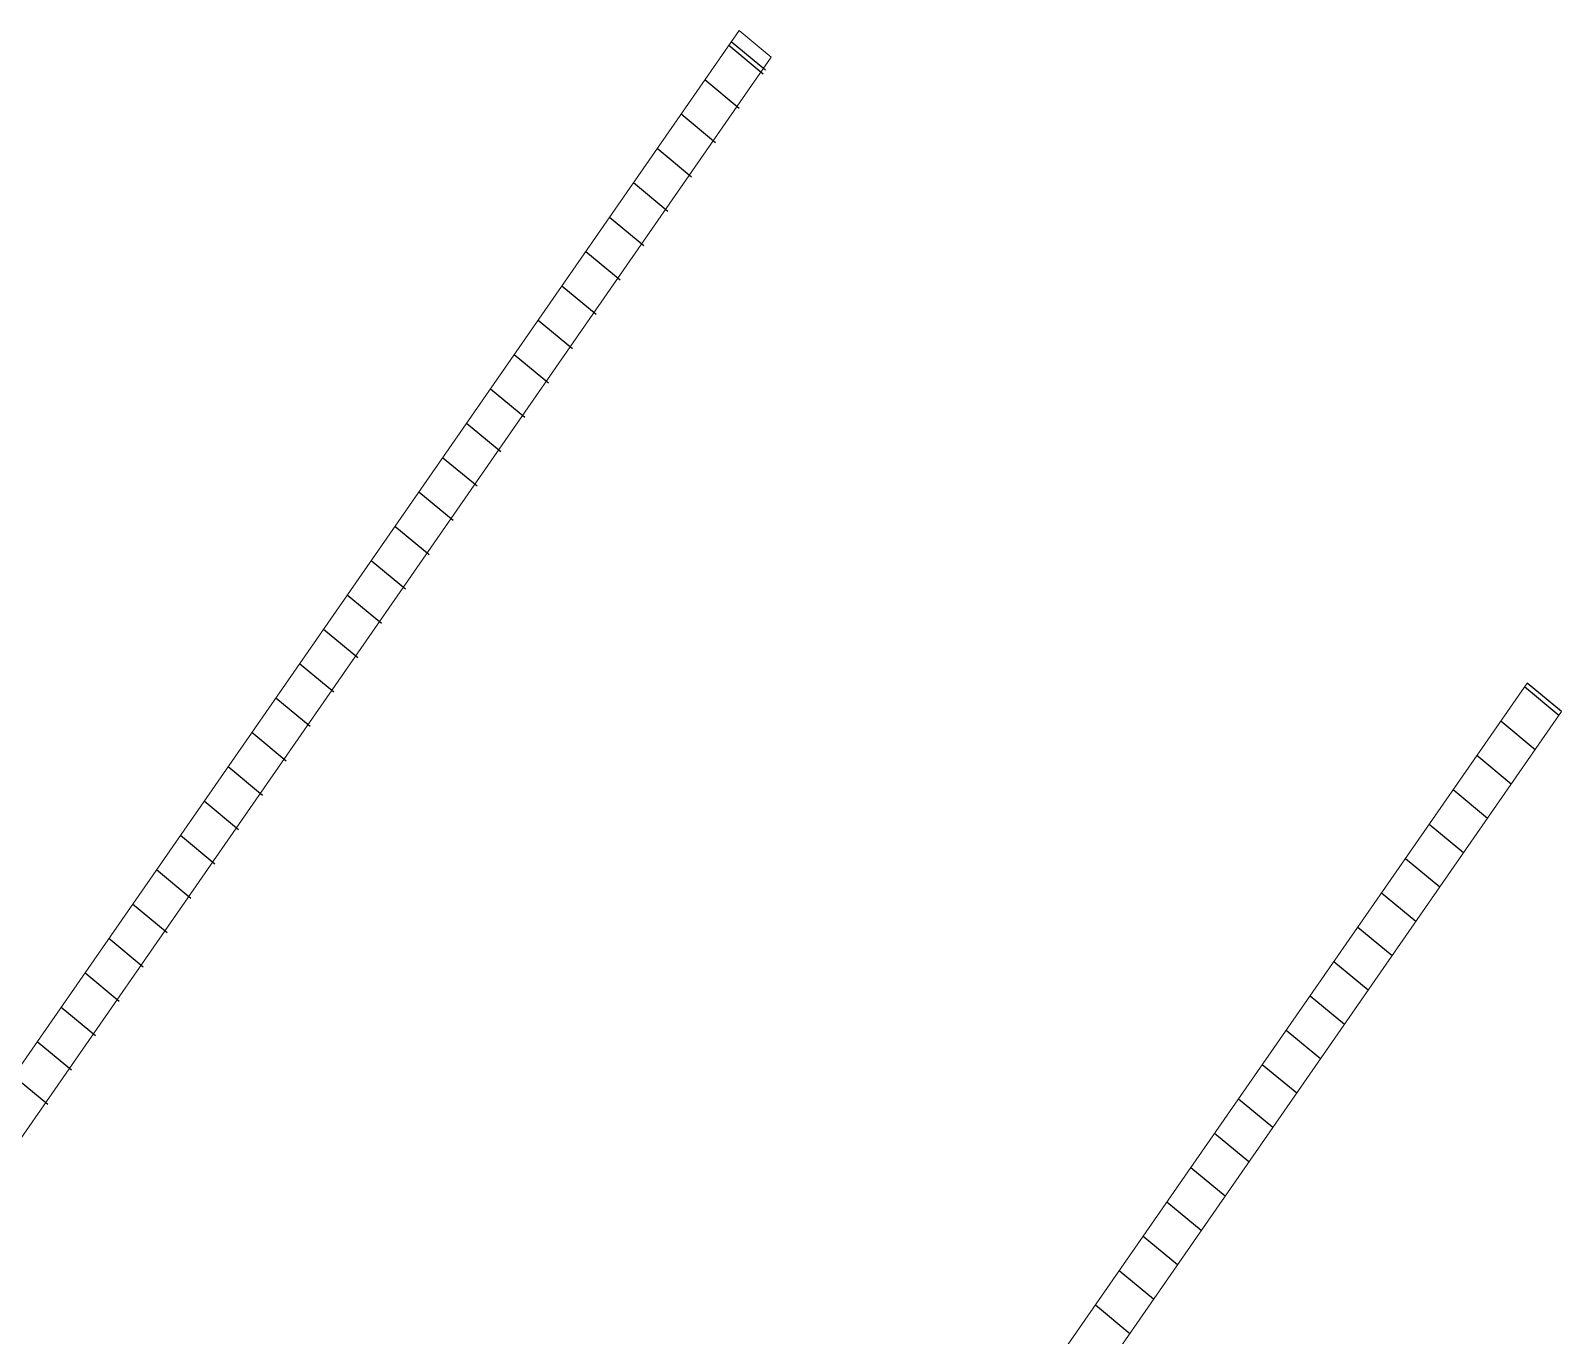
# Model space of a CAD drawing. Extents: x 506 to 706, y 928 to 1038.
# Drawn here: x 563.843 to 567.287, y 952.164 to 955.1 of the extents above; entities that cross this region are included whole.
import ezdxf

# ---------------------------------------------------------------- set-up
doc = ezdxf.new("R2010")
doc.units = 0
doc.header["$LTSCALE"] = 3
doc.header["$MEASUREMENT"] = 0
doc.layers.add('CAJON', color=37, linetype='CONTINUOUS')
doc.layers.add('ED_GEN', color=7, linetype='CONTINUOUS', lineweight=13)

msp = doc.modelspace()

# ---------------------------------------------------------------- linework, layer by layer
at = {"layer": 'CAJON'}
for p, q in [((565.4136, 955.067), (565.4909, 955.003)), ((565.4963, 955.0108), (565.419, 955.0748)), ((565.3599, 954.9897), (565.4372, 954.9257)), ((565.3063, 954.9124), (565.3836, 954.8484)), ((565.2526, 954.8351), (565.3299, 954.7711)), ((565.199, 954.7578), (565.2763, 954.6938)), ((565.1453, 954.6805), (565.2226, 954.6165)), ((565.0917, 954.6032), (565.169, 954.5392)), ((565.038, 954.5259), (565.1153, 954.4619)), ((564.9844, 954.4487), (565.0617, 954.3846)), ((564.9307, 954.3714), (565.008, 954.3073)), ((564.8771, 954.2941), (564.9544, 954.2301)), ((564.8234, 954.2168), (564.9007, 954.1528)), ((564.7698, 954.1395), (564.8471, 954.0755)), ((564.7161, 954.0622), (564.7934, 953.9982)), ((564.6625, 953.9849), (564.7398, 953.9209)), ((564.6088, 953.9076), (564.6861, 953.8436)), ((564.5552, 953.8303), (564.6325, 953.7663)), ((564.5015, 953.753), (564.5788, 953.689)), ((564.4479, 953.6757), (564.5252, 953.6117)), ((567.2042, 953.6238), (567.2815, 953.5598)), ((567.2869, 953.5676), (567.2096, 953.6316)), ((564.3942, 953.5984), (564.4715, 953.5344)), ((567.1505, 953.5465), (567.2278, 953.4825)), ((564.3406, 953.5211), (564.4178, 953.4571)), ((567.0969, 953.4692), (567.1742, 953.4052)), ((564.2869, 953.4438), (564.3642, 953.3798)), ((564.2333, 953.3665), (564.3105, 953.3025)), ((567.0432, 953.3919), (567.1205, 953.3279)), ((564.1796, 953.2892), (564.2569, 953.2252)), ((566.9896, 953.3146), (567.0669, 953.2506)), ((566.9359, 953.2373), (567.0132, 953.1733)), ((564.1259, 953.212), (564.2032, 953.1479)), ((566.8823, 953.16), (566.9596, 953.096)), ((564.0723, 953.1347), (564.1496, 953.0706)), ((566.8286, 953.0827), (566.9059, 953.0187)), ((564.0186, 953.0574), (564.0959, 952.9934)), ((563.965, 952.9801), (564.0423, 952.9161)), ((566.775, 953.0054), (566.8523, 952.9414)), ((566.7213, 952.9281), (566.7986, 952.8641)), ((563.9113, 952.9028), (563.9886, 952.8388)), ((566.6677, 952.8508), (566.745, 952.7868)), ((563.8577, 952.8255), (563.935, 952.7615)), ((566.614, 952.7735), (566.6913, 952.7095)), ((563.804, 952.7482), (563.8813, 952.6842)), ((566.5604, 952.6962), (566.6377, 952.6322)), ((566.5067, 952.6189), (566.584, 952.5549)), ((566.4531, 952.5417), (566.5304, 952.4776)), ((566.3994, 952.4644), (566.4767, 952.4003)), ((566.3458, 952.3871), (566.423, 952.3231)), ((566.2921, 952.3098), (566.3694, 952.2458)), ((566.2385, 952.2325), (566.3157, 952.1685))]:
    msp.add_line(p, q, dxfattribs=at)
at = {"layer": 'ED_GEN'}
for p, q in [((562.3463, 950.6478), (565.4366, 955.0999)), ((565.5091, 955.0399), (565.4366, 955.0999)), ((562.4188, 950.5878), (565.5091, 955.0399)), ((564.1193, 949.1795), (567.2096, 953.6316)), ((564.1193, 949.1795), (567.2096, 953.6316)), ((564.1966, 949.1155), (567.2869, 953.5676))]:
    msp.add_line(p, q, dxfattribs=at)

doc.saveas('drawing.dxf')
